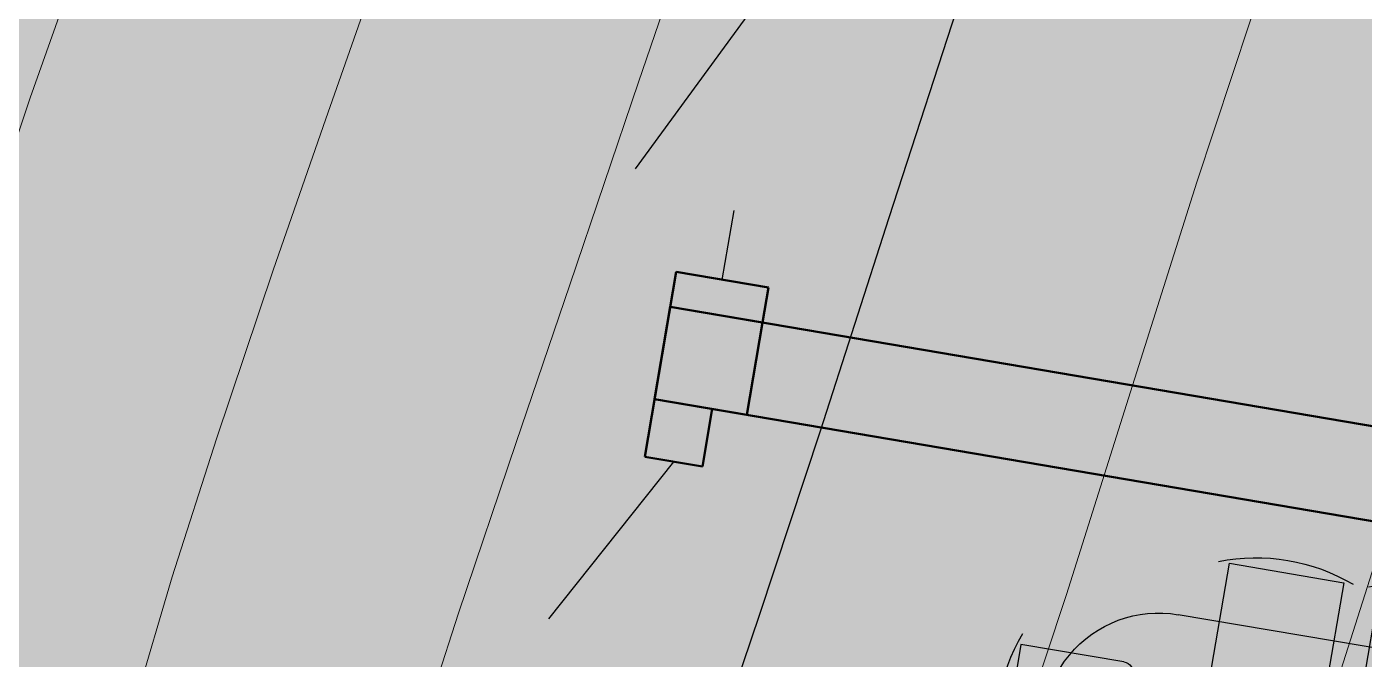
# Model space of a CAD drawing. Header units: millimetres. Extents: x 474337 to 1180020, y 4124662 to 4776603.
# Drawn here: x 768290 to 774013, y 4379100 to 4381805 of the extents above; entities that cross this region are included whole.
import ezdxf

# ---------------------------------------------------------------- set-up
doc = ezdxf.new("R2010")
doc.units = ezdxf.units.MM
doc.layers.add('(031) Горизонтали', color=42, linetype='Continuous')
doc.layers.add('(032) Горизонтали утолщенные', color=32, linetype='Continuous', lineweight=30)

# ---------------------------------------------------------------- blocks, each defined once
blk = doc.blocks.new('Stol_6stula_1')
for p, q in [((-633.8, 311.9), (-633.8, 808.1)), ((-633.8, 808.1), (-82.6, 808.1)), ((-82.6, 808.1), (-82.6, 311.9)), ((90.3, 311.9), (90.3, 808.1)), ((90.3, 808.1), (641.6, 808.1)), ((641.6, 808.1), (641.6, 311.9)), ((-833.8, 558.1), (856.6, 558.1)), ((-1546.7, 271.3), (-1050.6, 271.3)), ((-1546.7, -279.9), (-1546.7, 271.3)), ((-137.7, 256.8), (-578.7, 256.8)), ((586.4, 256.8), (145.4, 256.8)), ((1569.5, 271.3), (1073.3, 271.3)), ((1569.5, -279.9), (1569.5, 271.3)), ((-995.4, 216.2), (-995.4, -224.8)), ((1018.2, 216.2), (1018.2, -224.8)), ((-1050.6, -279.9), (-1546.7, -279.9)), ((-137.7, -274.8), (-578.7, -274.8)), ((586.4, -274.8), (145.4, -274.8)), ((1073.3, -279.9), (1569.5, -279.9)), ((-633.8, -329.9), (-633.8, -826)), ((-82.6, -826), (-82.6, -329.9)), ((90.3, -329.9), (90.3, -826)), ((641.6, -826), (641.6, -329.9)), ((856.6, -544.4), (-833.8, -544.4)), ((-633.8, -826), (-82.6, -826)), ((90.3, -826), (641.6, -826))]:
    blk.add_line(p, q)
at = {"ltscale": 4000}
for centre, radius, start, end in [((-361.9, -42.6), 910.5, 69.09739, 110.90261), ((362.3, -42.6), 910.5, 69.09739, 110.90261), ((-833.8, 6.8), 551.2, 90, 270), ((856.6, 6.8), 551.2, 270, 90), ((-696.1, -8), 910.5, 159.09739, 200.90261), ((718.8, -8), 910.5, 339.09739, 20.90261), ((-361.9, 24.6), 910.5, 249.09739, 290.90261), ((362.3, 24.6), 910.5, 249.09739, 290.90261)]:
    blk.add_arc(centre, radius, start, end, dxfattribs=at)
for centre, start, end in [((-1050.6, 216.2), 360, 90), ((-578.7, 311.9), 180, 270), ((-137.7, 311.9), 270, 0), ((145.4, 311.9), 180, 270), ((586.4, 311.9), 270, 0), ((1073.3, 216.2), 90, 180), ((-1050.6, -224.8), 270, 360), ((1073.3, -224.8), 180, 270), ((-578.7, -329.9), 90, 180), ((-137.7, -329.9), 0, 90), ((145.4, -329.9), 90, 180), ((586.4, -329.9), 0, 90)]:
    blk.add_arc(centre, 55.1, start, end)
blk = doc.blocks.new('io87po8otjtrio')
h = blk.add_hatch(color=256)
h.dxf.hatch_style = 1
h.paths.add_polyline_path([(5659171.6, 899099.6), (5659505.4, 899320), (5659285, 899653.8), (5658951.2, 899433.4)])
for p, q in [((5659562.6, 899687.3), (5659961.4, 900448.7)), ((5657850, 898466.8), (5658350.1, 899332.7)), ((5658934.9, 899183), (5658684.6, 899017.7))]:
    blk.add_line(p, q)
at = {"color": 7, "lineweight": 50}
for p, q in [((5658824.7, 899349.9), (5659493.8, 899791.6)), ((5659631.5, 899582.9), (5659493.8, 899791.6)), ((5659285, 899653.8), (5662039.8, 895481.1)), ((5659422.8, 899445.1), (5659631.5, 899582.9)), ((5658951.2, 899433.4), (5662642.6, 893842)), ((5659045.1, 899016.1), (5658824.7, 899349.9)), ((5659045.1, 899016.1), (5659171.6, 899099.6))]:
    blk.add_line(p, q, dxfattribs=at)
blk.add_lwpolyline([(5659505.4, 899320), (5659171.6, 899099.6), (5658951.2, 899433.4), (5659285, 899653.8)], close=True, dxfattribs=at)
at = {"xscale": 0.8999999999650754, "yscale": 0.8999999999650754, "zscale": 0.8999999999650754, "rotation": 303.4325756678505}
blk.add_blockref('Stol_6stula_1', (5661854.4, 897620), dxfattribs=at)

msp = doc.modelspace()

# ---------------------------------------------------------------- hatches: boundary and pattern name
at = {"lineweight": 30}
h = msp.add_hatch(color=21, dxfattribs=at)
h.dxf.hatch_style = 1
h.paths.add_polyline_path([(780446.7, 4385806.4), (779325.3, 4379200.9), (781297.1, 4378866.1), (780184, 4372309.9), (776832, 4372879), (776748.3, 4372386.1), (774776.5, 4372720.8), (775119.6, 4374741.9), (765260.6, 4376415.7), (763899.8, 4377359.7), (764903.6, 4383272.2), (763424.4, 4383523.3), (762063.6, 4384467.3), (762681.9, 4388109.4), (764278.1, 4388551.4)])

# ---------------------------------------------------------------- linework, layer by layer
at = {"layer": '(031) Горизонтали', "color": 42, "linetype": 'Continuous', "lineweight": 0}
for points, elevation in [([(767248.4, 4366496.6), (767547.7, 4367941.1), (767836.5, 4369364.9), (768111, 4370736.6), (768367.6, 4372025), (768602.7, 4373198.7), (768812.7, 4374226.2), (768993.8, 4375076.4), (769142.5, 4375717.8), (769329, 4376465.6), (769486.4, 4377087.3), (769630.2, 4377632), (769776.4, 4378149), (769940.4, 4378687.6), (770138, 4379297), (770384.9, 4380026.6), (770614, 4380701.7), (770907.1, 4381567.9), (771254, 4382579.3)], 1468990.5), ([(770679.3, 4366526.8), (770855.1, 4367413.3), (771011.2, 4368239.2), (771162.8, 4369042.9), (771325.3, 4369862.8), (771513.9, 4370737.2), (771743.9, 4371704.6), (771978, 4372643.8), (772178.4, 4373439.2), (772359.8, 4374137.7), (772537.4, 4374786.2), (772725.8, 4375431.3), (772940.1, 4376119.8), (773195.1, 4376898.7), (773505.7, 4377814.7), (773830.5, 4378793.5), (774129.6, 4379733), (774419.5, 4380638.4), (774716.9, 4381515), (775038.6, 4382367.8)], 1467490.5), ([(765934.3, 4365720.8), (766259.4, 4367271.6), (766584.5, 4368849.9), (766902.6, 4370412.7), (767206.8, 4371917), (767490.1, 4373319.8), (767745.6, 4374578.1), (767966.2, 4375648.8), (768145.2, 4376489), (768275.4, 4377055.5), (768459.8, 4377794.7), (768613.2, 4378395.7), (768756.9, 4378925.8), (768912.5, 4379452.3), (769101.2, 4380042.5), (769344.6, 4380763.9), (769569.1, 4381411.6), (769895.1, 4382338)], 1469490.5), ([(764695.5, 4365302.1), (765069, 4367079), (765450.4, 4368919.9), (765828.7, 4370762.9), (766192.6, 4372546), (766531.1, 4374207.2), (766833.1, 4375684.5), (767087.4, 4376915.9), (767282.8, 4377839.5), (767408.3, 4378393.2), (767562.8, 4379012.8), (767691.4, 4379516.4), (767811.8, 4379960.7), (767942.2, 4380401.9), (768100.4, 4380896.6), (768304.4, 4381501.2), (768497.9, 4382048.7)], 1469990.5), ([(769479.6, 4366232.1), (769715, 4367371.5), (769927.2, 4368444.9), (770123, 4369458.5), (770309, 4370418.7), (770492.2, 4371331.9), (770679.2, 4372204.3), (770876.8, 4373042.3), (771115.3, 4373998.6), (771316.4, 4374793.5), (771500.4, 4375490), (771687.3, 4376151.1), (771897, 4376839.8), (772149.7, 4377619.1), (772465.4, 4378552), (772738.6, 4379377.7), (773013.3, 4380244.1), (773297.4, 4381140), (773599, 4382054.3)], 1467990.5)]:
    msp.add_lwpolyline(points, dxfattribs=dict(at, elevation=elevation))
at = {"layer": '(032) Горизонтали утолщенные', "color": 32, "linetype": 'Continuous', "lineweight": 30, "elevation": 1468490.5}
msp.add_lwpolyline([(768501.7, 4367019.2), (768763.1, 4368303.8), (769008.5, 4369539.3), (769238.4, 4370708.4), (769453, 4371794.2), (769652.9, 4372779.4), (769838.3, 4373647.1), (770009.7, 4374380), (770222.1, 4375232.1), (770401.4, 4375940.4), (770565.3, 4376561), (770731.8, 4377150.1), (770918.7, 4377763.7), (771143.9, 4378458.1), (771425.1, 4379289.3), (771686.6, 4380076.6), (771980.6, 4380988.7), (772307.7, 4381993.7)], dxfattribs=at)

# ---------------------------------------------------------------- block references
at = {"lineweight": 50, "xscale": -1, "rotation": 113.7971849768921}
msp.add_blockref('io87po8otjtrio', (-689381.9, 9921352.8, 1503990.5), dxfattribs=at)

doc.saveas('drawing.dxf')
